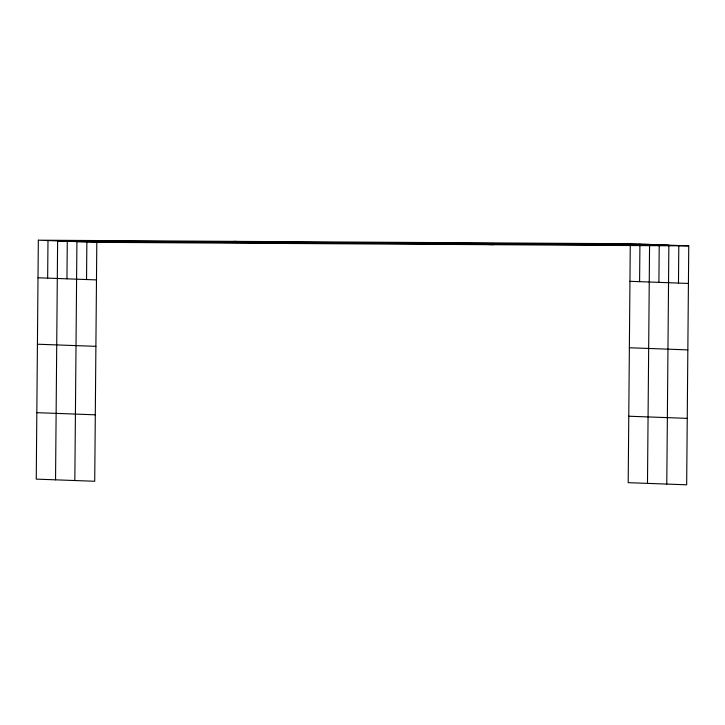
<?xml version="1.0" encoding="UTF-8"?>
<svg xmlns="http://www.w3.org/2000/svg" width="725" height="725" viewBox="0 0 725 725"><rect width="100%" height="100%" fill="white"/><g stroke="black" fill="none" stroke-linecap="round" stroke-linejoin="round"><path stroke-width="1.09" d="M38.334 240.193L36.25 479.125L94.721 481.264L96.806 242.331L38.334 240.193L630.279 243.736L688.75 245.875L686.666 484.808L628.194 482.669L630.261 245.947M47.651 278.119L47.986 240.546M55.544 479.832L57.628 240.899L649.573 244.443M66.954 278.826L67.28 241.253M74.838 480.53L76.922 241.606L668.867 245.15L666.783 484.082M86.538 279.542L86.864 241.969M639.595 281.663L639.93 244.089M647.488 483.376L649.564 245.548M658.898 282.369L659.224 244.796M678.482 283.085L678.808 245.512M96.806 242.331L688.75 245.875M434.937 242.567L493.408 244.706M233.677 241.362L292.148 243.5M629.952 281.309L688.424 283.448M38.008 277.766L96.479 279.904M629.373 347.755L687.844 349.894M37.428 344.212L95.899 346.351M628.774 416.222L687.246 418.361M36.83 412.67L95.301 414.818"/></g></svg>
